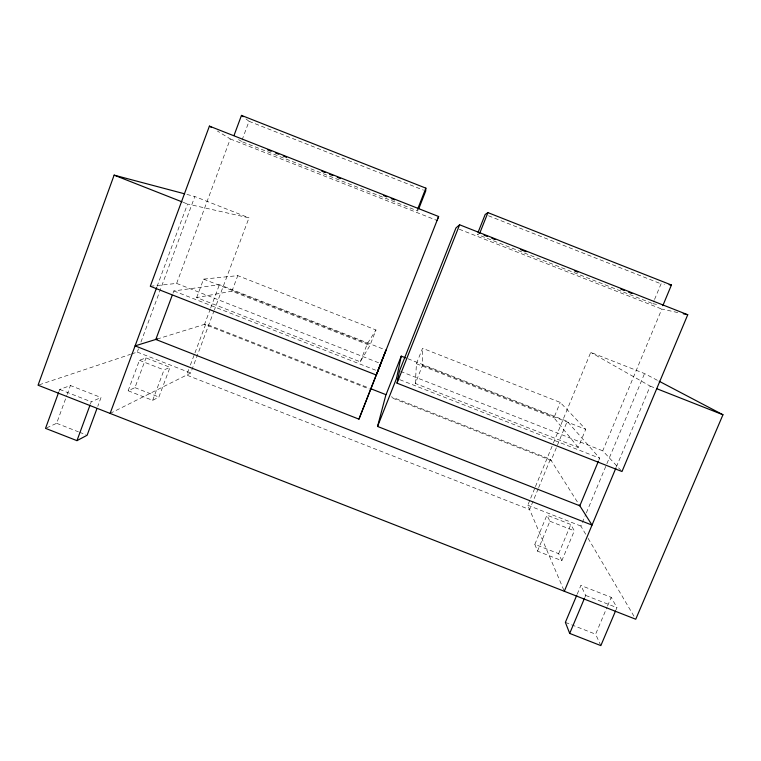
<?xml version="1.0" encoding="UTF-8"?>
<svg xmlns="http://www.w3.org/2000/svg" width="761" height="761" viewBox="0 0 761 761"><rect width="100%" height="100%" fill="white"/><g stroke="black" fill="none" stroke-linecap="round" stroke-linejoin="round"><path stroke-width="0.57" stroke-dasharray="3.81 2.85" d="M415.335 383.458L416.429 363.72L422.545 348.281L560.248 402.417L585.732 429.318L578.217 447.439L415.335 383.458L422.583 365.204L422.545 348.281M58.901 391.677L59.71 389.451L70.431 385.532L101.032 397.518L97.76 406.393M46.545 427.901L56.637 423.306L66.778 395.53M67.187 394.417L70.431 385.532M90.426 404.024L91.244 401.798L101.032 397.518M157.07 286.45L187.548 204.034L248.999 217.855L214.421 309.851M131.615 353.951L137.246 352.067L138.483 348.738M140.947 342.07L194.826 196.528L248.999 217.855M128.143 390.754L139.434 360.295L145.998 357.898L170.017 367.316L158.906 397.042L152.666 400.362L128.143 390.754L134.954 387.653L145.998 357.898M173.023 293.137L173.841 290.94L219.425 284.681L385.989 350.136M150.298 286.26L176.638 283.415L230.298 138.949L217.37 131.016M417.694 209.028L417.884 211.016L241.522 141.479L249.037 121.313L244.842 118.031M152.666 400.362L164.015 369.941L170.017 367.316M196.68 297.57L203.577 279.135L237.784 275.644L376.001 329.979L369.941 345.446L360.257 361.817L196.68 297.57L231.924 291.206L369.941 345.446M210.331 308.918L204.538 324.348L369.408 389.08M210.74 307.825L219.425 284.681M188.709 369.504L186.626 375.059L529.618 509.556L538.189 488.771M190.383 365.061L194.55 353.951M194.968 352.838L205.822 323.948L369.256 388.12M110.117 413.423L190.678 373.023L214.003 310.954M231.924 291.206L237.784 275.644M360.257 361.817L367.42 343.525L376.001 329.979M578.217 447.439L553.951 417.76L560.248 402.417M563.844 590.175L527.782 505.228L534.983 487.753M535.43 486.66L552.962 444.091M553.418 442.997L590.736 352.381L644.548 373.565L658.132 380.7M538.645 487.677L550.365 459.235L391.344 396.795M407.896 358.745L567.23 421.366L551.126 460.424L391.24 397.651M534.85 544.353L546.95 515.13L570.807 524.481L574.317 530.817L561.856 560.686L537.504 551.145L534.85 544.353L558.641 553.675L561.856 560.686M537.504 551.145L549.908 521.247L546.95 515.13M479.649 233.456L477.261 234.426L652.814 303.649L654.118 300.519M654.546 299.473L661.052 283.843L664.505 284.234M558.641 553.675L570.807 524.481M598.764 460.367L599.668 458.198L567.23 421.366M621.195 470.659L602.741 450.816L661.813 309.08L678.726 312.771M585.685 534.232L580.862 526.041L585.903 513.97M586.36 512.876L644.548 373.565M616.391 466.864L650.189 386.122L590.736 352.381M577.228 594.141L580.881 585.456L611.216 597.337L616.943 607.659L616.02 609.827M584.771 597.594L585.685 595.425L580.881 585.456M600.848 645.604L595.616 634.198L607.088 607.097M607.544 606.013L611.216 597.337M39.182 384.828L130.483 354.331M156.947 339.102L205.822 323.948M652.814 303.649L658.37 304.771M186.873 194.416L194.826 196.528M137.246 352.067L190.678 373.023M527.782 505.228L580.862 526.041M139.434 360.295L164.015 369.941M549.908 521.247L574.317 530.817M134.954 387.653L158.906 397.042M59.71 389.451L91.244 401.798M585.685 595.425L616.943 607.659M56.637 423.306L78.421 431.829M79.505 432.258L86.041 434.807M565.375 622.374L595.616 634.198M230.298 138.949L435.92 220.024M459.264 229.223L661.813 309.08M183.163 202.312L187.548 204.034M650.189 386.122L655.706 388.291M203.577 279.135L367.42 343.525M422.583 365.204L585.732 429.318M416.429 363.72L553.951 417.76M176.638 283.415L379.663 363.178M400.571 371.397L602.741 450.816M173.841 290.94L375.63 370.198M399.839 379.71L599.668 458.198M249.037 121.313L423.497 190.136M488.505 215.772L661.052 283.843M238.574 139.596L241.522 141.479M550.365 459.235L579.197 504.819M588.101 538.331L635.14 618.208"/><path stroke-width="1.14" d="M234.065 135.353L241.475 115.396L425.856 188.138L425.713 191.001L418.712 208.914M397.023 383.163L399.468 370.959L455.963 227.919L459.615 224.79L687.744 314.74L621.994 471.525L397.023 383.163L459.615 224.79M598.308 461.442L579.825 505.799L377.551 426.445L396.529 378.407L401.256 356.138L405.68 357.879M377.551 426.445L385.732 395.492L401.256 356.138M184.6 193.817L114.131 175.135L38.05 385.209L635.739 619.235L722.95 414.755L659.178 381.251M58.492 392.79L45.536 428.357L76.966 440.648L87.135 435.235L96.942 408.609M76.966 440.648L90.017 405.128M172.195 295.344L155.815 339.454L358.945 419.14L438.621 216.505L209.408 126.126L150.298 286.26L376.315 375.03L380.766 363.606M110.117 413.423L156.661 287.563M417.694 209.028L425.856 188.138M358.945 419.14L385.989 350.136L377.837 371.064M478.089 232.324L485.185 214.469L487.925 212.623L671.43 285.014L662.821 305.675M479.649 233.456L487.925 212.623M437.023 220.452L438.621 216.505M564.31 591.268L615.934 467.958M576.781 595.226L565.375 622.374L569.694 633.418L600.848 645.604L615.563 610.912M569.694 633.418L584.315 598.679M157.546 338.911L135.097 345.875L592.02 525.08L579.397 505.123M669.119 284.757L671.43 285.014M683.235 313.76L687.744 314.74M267.815 149.927L271.125 151.23M275.53 152.971L278.83 154.274M283.244 156.015L286.545 157.318M321.817 171.225L325.118 172.528M329.532 174.259L332.833 175.563M337.247 177.303L340.548 178.607M383.525 195.558L386.835 196.861M391.24 198.592L394.55 199.896M484.063 235.197L487.373 236.5M491.787 238.241L495.097 239.544M520.476 249.551L525.994 251.729M574.545 270.868L577.856 272.172M620.89 289.142L624.201 290.445M628.615 292.186L631.925 293.499M114.131 175.135L182.069 201.874M656.81 388.719L722.95 414.755M396.529 378.407L398.735 379.273M370.36 388.557L385.827 394.626M209.408 126.126L211.396 127.353M241.475 115.396L243.159 116.709"/></g></svg>
